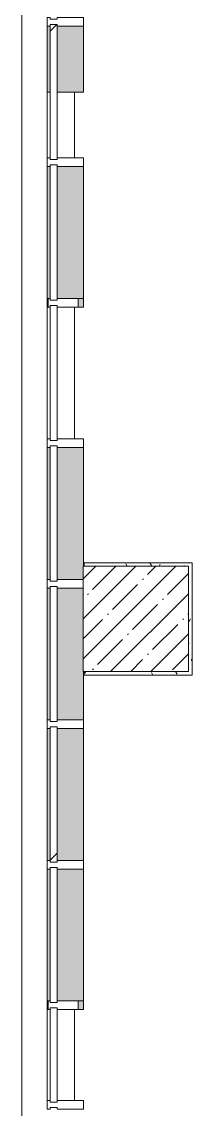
# Model space of a CAD drawing. Header units: millimetres. Extents: x -1113 to 415037, y -3642 to 354837.
# Drawn here: x 152482 to 153453, y 15358 to 21550 of the extents above; entities that cross this region are included whole.
import ezdxf

# ---------------------------------------------------------------- set-up
doc = ezdxf.new("R2010")
doc.units = ezdxf.units.MM
for name, color, linetype, lineweight in [('A-GLAZ-CURT', 7, 'Continuous', 9), ('A-GLAZ-CURT-1', 7, 'Continuous', 5), ('A-GLAZ-CURT-2', 7, 'Continuous', 20), ('A-GLAZ-CWMG', 7, 'Continuous', 9), ('A-GLAZ-CWMG-1', 7, 'Continuous', 20), ('I-WALL', 7, 'Continuous', 5), ('S-COLS', 7, 'Continuous', 9), ('S-COLS-1', 7, 'Continuous', 5), ('Оси', 7, 'Continuous', 9)]:
    doc.layers.add(name, color=color, linetype=linetype, lineweight=lineweight)
doc.layers.add('A-WALL-1', color=9, linetype='Continuous', lineweight=5, true_color=0x808080)
doc.layers.add('A-WALL-FNSH-1', color=9, linetype='Continuous', lineweight=5, true_color=0x808080)
pattern_1 = [(0, (148772.123, -1e-08), (243.84, 60.96), [20.117, -162.763, 20.117, -162.763, -975.36]), (0, (148772.123, -1e-08), (243.84, 60.96), [-365.76, 20.117, -345.643, 20.117, -162.763, -426.72]), (0, (148772.123, -1e-08), (243.84, 60.96), [-914.4, 20.117, -101.803, 20.117, -284.683]), (120, (148863.563, 30.48), (-174.7129, 180.69163), [20.117, -162.763, 20.117, -162.763, -975.36]), (120, (148863.563, 30.48), (-174.7129, 180.69163), [-365.76, 20.117, -345.643, 20.117, -162.763, -426.72]), (120, (148863.563, 30.48), (-174.7129, 180.69163), [-914.4, 20.117, -101.803, 20.117, -284.683]), (240, (148894.043, 152.4), (-69.1271, -241.65163), [20.117, -162.763, 20.117, -162.763, -975.36]), (240, (148894.043, 152.4), (-69.1271, -241.65163), [-365.76, 20.117, -345.643, 20.117, -162.763, -426.72]), (240, (148894.043, 152.4), (-69.1271, -241.65163), [-914.4, 20.117, -101.803, 20.117, -284.683])]

# ---------------------------------------------------------------- blocks, each defined once
blk = doc.blocks.new('Системная панель - Стекло - 40мм-22858442-Объем проектирования 2 этажа')
at = {"layer": 'A-GLAZ-CURT-1'}
h = blk.add_hatch(dxfattribs=at)
h.set_pattern_fill('FP_198', color=256, style=0, pattern_type=2)
h.set_pattern_definition([(135, (19350.1, -4071.1), (-565.685, -565.685), [400, -1200]), (135, (19550.1, -4471.1), (-565.685, -565.685), [1200, -400]), (135, (19750.1, -3671.1), (-565.685, -565.685), [400, -1200])])
h.paths.add_polyline_path([(385, 40), (-385, 40), (-385, 0), (385, 0)])
at = {"layer": 'A-GLAZ-CURT-2'}
for p, q in [((385, 40), (-385, 40)), ((-385, 40), (-385, 0)), ((-385, 0), (385, 0)), ((385, 0), (385, 40))]:
    blk.add_line(p, q, dxfattribs=at)
blk = doc.blocks.new('Системная панель - Стекло - 40мм-23190197-Объем проектирования 2 этажа')
at = {"layer": 'A-GLAZ-CURT-2'}
for p, q in [((268.5, 40), (-268.5, 40)), ((-268.5, 40), (-268.5, 0)), ((-268.5, 0), (268.5, 0)), ((268.5, 0), (268.5, 40))]:
    blk.add_line(p, q, dxfattribs=at)
blk = doc.blocks.new('Прямоугольный импост - Импост структурный с накладкой - 190мм-22858300-Объем проектирования 2 этажа')
at = {"layer": 'A-GLAZ-CWMG-1'}
for p, q in [((-50, 0), (-50, 17)), ((-50, 17), (0, 17)), ((-40, 0), (-50, 0)), ((-40, -40), (-40, 0)), ((0, 0), (-10, 0)), ((-10, 0), (-10, -40)), ((0, 17), (0, 0)), ((-50, -190), (-50, -40)), ((-50, -40), (-40, -40)), ((-10, -40), (0, -40)), ((0, -40), (0, -190)), ((0, -190), (-50, -190))]:
    blk.add_line(p, q, dxfattribs=at)
blk = doc.blocks.new('Прямоугольный импост - Импост структурный с накладкой - 190мм-23186008-Объем проектирования 2 этажа')
at = {"layer": 'A-GLAZ-CWMG'}
for points in [[(3871.1, 19975.1), (3871.1, 20725.1), (3854.1, 20725.1), (3854.1, 19975.1), (3861.1, 19975.1)], [(3911.1, 19975.1), (4061.1, 19975.1), (4061.1, 20725.1), (3911.1, 20725.1), (3911.1, 20080)]]:
    blk.add_hatch(color=256, dxfattribs=at).paths.add_polyline_path(points)
for p, q in [((3854.1, 20725.1), (3854.1, 19975.1)), ((4061.1, 20725.1), (4061.1, 19975.1)), ((3861.1, 19975.1), (3854.1, 19975.1)), ((4061.1, 19975.1), (4031.1, 19975.1))]:
    blk.add_line(p, q, dxfattribs=at)
blk = doc.blocks.new('Прямоугольный импост - Импост структурный с накладкой - 160мм-23190189-Объем проектирования 2 этажа')
at = {"layer": 'A-GLAZ-CWMG'}
for p, q in [((3854.1, 15925.1), (3861.1, 15925.1)), ((3854.1, 15925.1), (3854.1, 15408.1)), ((4011.1, 15925.1), (4011.1, 15408.1))]:
    blk.add_line(p, q, dxfattribs=at)
blk = doc.blocks.new('Системная панель - Стекло - 40мм-V376-Объем проектирования 2 этажа')
at = {"layer": 'A-GLAZ-CURT-1'}
h = blk.add_hatch(dxfattribs=at)
h.set_pattern_fill('FP_203', color=256, style=0, pattern_type=2)
h.set_pattern_definition([(135, (16150.1, -4071.1), (-565.685, -565.685), [400, -1200]), (135, (16350.1, -4471.1), (-565.685, -565.685), [1200, -400]), (135, (16550.1, -3671.1), (-565.685, -565.685), [400, -1200])])
h.paths.add_polyline_path([(385, 40), (-385, 40), (-385, 0), (385, 0)])
at = {"layer": 'A-GLAZ-CURT-2'}
for p, q in [((385, 40), (-385, 40)), ((-385, 40), (-385, 0)), ((-385, 0), (385, 0)), ((385, 0), (385, 40))]:
    blk.add_line(p, q, dxfattribs=at)
blk = doc.blocks.new('Прямоугольный импост - Импост структурный с накладкой - 190мм-22856798-Объем проектирования 2 этажа')
at = {"layer": 'A-GLAZ-CWMG-1'}
for p, q in [((-25, 0), (-25, 17)), ((-25, 17), (25, 17)), ((-15, 0), (-25, 0)), ((-15, -40), (-15, 0)), ((25, 0), (15, 0)), ((15, 0), (15, -40)), ((25, 17), (25, 0)), ((-25, -190), (-25, -40)), ((-25, -40), (-15, -40)), ((15, -40), (25, -40)), ((25, -40), (25, -190)), ((25, -190), (-25, -190))]:
    blk.add_line(p, q, dxfattribs=at)
blk = doc.blocks.new('Системная панель - Стекло - 40мм-22861488-Объем проектирования 2 этажа')
at = {"layer": 'A-GLAZ-CURT-1'}
h = blk.add_hatch(dxfattribs=at)
h.set_pattern_fill('FP_128', color=256, style=0, pattern_type=2)
h.set_pattern_definition([(135, (20950.1, -4071.1), (-565.685, -565.685), [400, -1200]), (135, (21150.1, -4471.1), (-565.685, -565.685), [1200, -400]), (135, (21350.1, -3671.1), (-565.685, -565.685), [400, -1200])])
h.paths.add_polyline_path([(385, 0), (385, 40), (-385, 40), (-385, 0), (44.6, 0)])
at = {"layer": 'A-GLAZ-CURT-2'}
for p, q in [((385, 40), (-385, 40)), ((-385, 40), (-385, 0)), ((-385, 0), (385, 0)), ((385, 0), (385, 40))]:
    blk.add_line(p, q, dxfattribs=at)
blk = doc.blocks.new('Прямоугольный импост - Импост структурный с накладкой - 190мм-23998948-Объем проектирования 2 этажа')
at = {"layer": 'A-GLAZ-CWMG'}
for points in [[(3854.1, 21150.1), (3871.1, 21150.1), (3871.1, 21525.1), (3854.1, 21525.1)], [(4060, 21150.1), (4061.1, 21150.1), (4060, 21525.1), (3911.1, 21525.1), (3911.1, 21150.1)]]:
    blk.add_hatch(color=256, dxfattribs=at).paths.add_polyline_path(points)
for p, q in [((3854.1, 21525.1), (3854.1, 21150.1)), ((4061.1, 21525.1), (4061.1, 21150.1)), ((3871.1, 21150.1), (3854.1, 21150.1)), ((4061.1, 21150.1), (3911.1, 21150.1))]:
    blk.add_line(p, q, dxfattribs=at)
blk = doc.blocks.new('Прямоугольный импост - Импост структурный с накладкой - 160мм-V377-Объем проектирования 2 этажа')
at = {"layer": 'A-GLAZ-CWMG'}
for p, q in [((3854.1, 19925.1), (3861.1, 19925.1)), ((3854.1, 19925.1), (3854.1, 19175.1)), ((4011.1, 19925.1), (4011.1, 19175.1))]:
    blk.add_line(p, q, dxfattribs=at)
blk = doc.blocks.new('Системная панель - Стекло - 40мм-V400-Объем проектирования 2 этажа')
at = {"layer": 'A-GLAZ-CURT-2'}
for p, q in [((385, 40), (-385, 40)), ((-385, 40), (-385, 0)), ((-385, 0), (385, 0)), ((385, 0), (385, 40))]:
    blk.add_line(p, q, dxfattribs=at)
blk = doc.blocks.new('Прямоугольный импост - Импост структурный с накладкой - 160мм-23998949-Объем проектирования 2 этажа')
at = {"layer": 'A-GLAZ-CWMG'}
for p, q in [((3854.1, 21150.1), (3871.1, 21150.1)), ((3854.1, 21150.1), (3854.1, 20775.1)), ((3911.1, 21150.1), (4011.1, 21150.1)), ((4011.1, 21150.1), (4011.1, 20775.1))]:
    blk.add_line(p, q, dxfattribs=at)
blk = doc.blocks.new('BSC_Колонна _Прямоугольная - 600х600-17858062-Объем проектирования 2 этажа')
at = {"layer": 'S-COLS-1'}
h = blk.add_hatch(dxfattribs=at)
h.set_pattern_fill('FP_153', color=256, style=0, pattern_type=2)
h.set_pattern_definition([(45, (-4360, -18150), (-114.0493, 114.0493), []), (45, (-4245.95, -18150), (-114.0493, 114.0493), [201.612, -40.322, 6.706, -33.617])])
h.paths.add_polyline_path([(300, -300), (300, 300), (-300, 300), (-300, -300)])
for p, q in [((300, 300), (-300, 300)), ((-300, 300), (-300, -300)), ((300, -300), (300, 300)), ((-300, -300), (300, -300))]:
    blk.add_line(p, q, dxfattribs=at)
blk = doc.blocks.new('Прямоугольный импост - Импост структурный с накладкой - 170мм-23998904-Объем проектирования 2 этажа')
at = {"layer": 'A-GLAZ-CWMG-1'}
for p, q in [((-25, 0), (-25, 10)), ((-25, 10), (25, 10)), ((-15, 0), (-25, 0)), ((-15, -40), (-15, 0)), ((25, 0), (15, 0)), ((15, 0), (15, -40)), ((25, 10), (25, 0)), ((-25, -160), (-25, -40)), ((-25, -40), (-15, -40)), ((15, -40), (25, -40)), ((25, -40), (25, -160)), ((25, -160), (-25, -160))]:
    blk.add_line(p, q, dxfattribs=at)
blk = doc.blocks.new('Системная панель - Стекло - 40мм-23933787-Объем проектирования 2 этажа')
at = {"layer": 'A-GLAZ-CURT-2'}
for p, q in [((385, 40), (-385, 40)), ((-385, 40), (-385, 0)), ((-385, 0), (385, 0)), ((385, 0), (385, 40))]:
    blk.add_line(p, q, dxfattribs=at)
blk = doc.blocks.new('Прямоугольный импост - Импост структурный с накладкой - 190мм-23933782-Объем проектирования 2 этажа')
at = {"layer": 'A-GLAZ-CWMG'}
for points in [[(3854.1, 17750.1), (3871.1, 17750.1), (3871.1, 18325.1), (3854.1, 18325.1)], [(3911.1, 17750.1), (4061.1, 17750.1), (4060, 18325.1), (3911.1, 18325.1)]]:
    blk.add_hatch(color=256, dxfattribs=at).paths.add_polyline_path(points)
for p, q in [((3854.1, 18325.1), (3854.1, 17750.1)), ((4061.1, 17850), (4061.1, 17750.1))]:
    blk.add_line(p, q, dxfattribs=at)
blk = doc.blocks.new('Прямоугольный импост - Импост структурный с накладкой - 190мм-V429-Объем проектирования 2 этажа')
at = {"layer": 'A-GLAZ-CWMG-1'}
for p, q in [((-25, 0), (-25, 17)), ((-25, 17), (25, 17)), ((-15, 0), (-25, 0)), ((-15, -40), (-15, 0)), ((25, 0), (15, 0)), ((15, 0), (15, -40)), ((25, 17), (25, 0)), ((-25, -188.9), (-25, -40)), ((-25, -40), (-15, -40)), ((15, -40), (25, -40)), ((25, -40), (25, -188.9))]:
    blk.add_line(p, q, dxfattribs=at)
blk = doc.blocks.new('Прямоугольный импост - Импост структурный с накладкой - 190мм-23933784-Объем проектирования 2 этажа')
at = {"layer": 'A-GLAZ-CWMG'}
for points in [[(3871.1, 17575.1), (3871.1, 17750.1), (3854.1, 17750.1), (3854.1, 17575.1)], [(4061.1, 17575.1), (4060, 17750.1), (3911.1, 17750.1), (3911.1, 17575.1), (4060, 17575.1)]]:
    blk.add_hatch(color=256, dxfattribs=at).paths.add_polyline_path(points)
for p, q in [((3854.1, 17750.1), (3854.1, 17575.1)), ((4061.1, 17750.1), (4061.1, 17575.1))]:
    blk.add_line(p, q, dxfattribs=at)
blk = doc.blocks.new('Прямоугольный импост - Импост структурный с накладкой - 190мм-23933747-Объем проектирования 2 этажа')
at = {"layer": 'A-GLAZ-CWMG'}
for points in [[(3854.1, 18375.1), (3871.1, 18375.1), (3871.1, 18950.1), (3854.1, 18950.1)], [(4060, 18375.1), (4060, 18950.1), (3911.1, 18950.1), (3911.1, 18375.1)]]:
    blk.add_hatch(color=256, dxfattribs=at).paths.add_polyline_path(points)
for p, q in [((3854.1, 18950.1), (3854.1, 18375.1)), ((4061.1, 18950.1), (4061.1, 18450))]:
    blk.add_line(p, q, dxfattribs=at)
blk = doc.blocks.new('Системная панель - Стекло - 40мм-V443-Объем проектирования 2 этажа')
at = {"layer": 'A-GLAZ-CURT-1'}
h = blk.add_hatch(dxfattribs=at)
h.set_pattern_fill('FP_212', color=256, style=0, pattern_type=2)
h.set_pattern_definition([(135, (16950.1, -4071.1), (-565.685, -565.685), [400, -1200]), (135, (17150.1, -4471.1), (-565.685, -565.685), [1200, -400]), (135, (17350.1, -3671.1), (-565.685, -565.685), [400, -1200])])
h.paths.add_polyline_path([(385, 0), (385, 40), (-385, 40), (-385, 0), (375, 0)])
at = {"layer": 'A-GLAZ-CURT-2'}
for p, q in [((385, 40), (-385, 40)), ((-385, 40), (-385, 0)), ((-385, 0), (385, 0)), ((385, 0), (385, 40))]:
    blk.add_line(p, q, dxfattribs=at)
blk = doc.blocks.new('Прямоугольный импост - Импост структурный с накладкой - 190мм-V337-Объем проектирования 2 этажа')
at = {"layer": 'A-GLAZ-CWMG'}
for points in [[(3854.1, 24775.1), (3871.1, 24775.1), (3871.1, 25525.1), (3854.1, 25525.1), (3854.1, 25207.8)], [(4061.1, 24775.1), (4061.1, 25525.1), (3911.1, 25525.1), (3911.1, 24775.1)]]:
    blk.add_hatch(color=256, dxfattribs=at).paths.add_polyline_path(points)
for p, q in [((3854.1, 25525.1), (3854.1, 24775.1)), ((4061.1, 25525.1), (4061.1, 24775.1))]:
    blk.add_line(p, q, dxfattribs=at)
blk = doc.blocks.new('Системная панель - Стекло - 40мм-23933750-Объем проектирования 2 этажа')
at = {"layer": 'A-GLAZ-CURT-1'}
h = blk.add_hatch(dxfattribs=at)
h.set_pattern_fill('FP_213', color=256, style=0, pattern_type=2)
h.set_pattern_definition([(135, (18550.1, -4071.1), (-565.685, -565.685), [400, -1200]), (135, (18750.1, -4471.1), (-565.685, -565.685), [1200, -400]), (135, (18950.1, -3671.1), (-565.685, -565.685), [400, -1200])])
h.paths.add_polyline_path([(385, 40), (-385, 40), (-385, 0), (385, 0)])
at = {"layer": 'A-GLAZ-CURT-2'}
for p, q in [((385, 40), (-385, 40)), ((-385, 40), (-385, 0)), ((-385, 0), (385, 0)), ((385, 0), (385, 40))]:
    blk.add_line(p, q, dxfattribs=at)
blk = doc.blocks.new('Прямоугольный импост - Импост структурный с накладкой - 190мм-23933749-Объем проектирования 2 этажа')
at = {"layer": 'A-GLAZ-CWMG'}
for points in [[(3871.1, 18950.1), (3871.1, 19125.1), (3854.1, 19125.1), (3854.1, 18950.1)], [(4061.1, 18950.1), (4061.1, 19125.1), (3911.1, 19125.1), (3911.1, 18950.1), (4060, 18950.1)]]:
    blk.add_hatch(color=256, dxfattribs=at).paths.add_polyline_path(points)
for p, q in [((3854.1, 19125.1), (3854.1, 18950.1)), ((4061.1, 19125.1), (4061.1, 18950.1))]:
    blk.add_line(p, q, dxfattribs=at)
blk = doc.blocks.new('Прямоугольный импост - Импост структурный с накладкой - 190мм-23998909-Объем проектирования 2 этажа')
at = {"layer": 'A-GLAZ-CWMG'}
h = blk.add_hatch(color=256, dxfattribs=at)
h.paths.add_polyline_path([(25, 17), (25, 10), (-25, 10), (-25, 17), (15, 17)])
h.paths.add_polyline_path([(25, -160), (25, -190), (-25, -190), (-23, -160), (23, -160)])
for p, q in [((-25, 17), (25, 17)), ((25, -160), (25, -190)), ((25, -190), (-25, -190))]:
    blk.add_line(p, q, dxfattribs=at)

msp = doc.modelspace()

# ---------------------------------------------------------------- hatches: boundary and pattern name
at = {"layer": 'I-WALL'}
h = msp.add_hatch(dxfattribs=at)
h.set_pattern_fill('FP_191', color=256, style=0, pattern_type=2)
h.set_pattern_definition(pattern_1)
h.paths.add_polyline_path([(153432.1, 18450), (153432.1, 18469.2), (152838.3, 18470.3), (152838.2, 18450.3), (153010.3, 18450)])
h = msp.add_hatch(dxfattribs=at)
h.set_pattern_fill('FP_191', color=256, style=0, pattern_type=2)
h.set_pattern_definition(pattern_1)
h.paths.add_polyline_path([(153452.1, 17850), (153452.1, 18469.2), (153432.1, 18469.2), (153432.1, 17850)])
h = msp.add_hatch(dxfattribs=at)
h.set_pattern_fill('FP_191', color=256, style=0, pattern_type=2)
h.set_pattern_definition(pattern_1)
h.paths.add_polyline_path([(153432.1, 17830), (153452.1, 17830), (153452.1, 17850), (152836.9, 17850), (152836.9, 17830)])

# ---------------------------------------------------------------- linework, layer by layer
at = {"layer": 'A-WALL-1'}
for p, q in [((152838.3, 18470.3), (152838.2, 18450.3)), ((153452.1, 18469.2), (152838.3, 18470.3)), ((152838.2, 18450.3), (153010.3, 18450)), ((152836.9, 17850), (152836.9, 17830)), ((152836.9, 17830), (153452.1, 17830))]:
    msp.add_line(p, q, dxfattribs=at)
at = {"layer": 'A-WALL-FNSH-1'}
for p, q in [((153453.1, 18470.2), (152832.1, 18470.2)), ((152832.1, 18470.2), (152832.1, 18469.2)), ((152832.1, 18469.2), (153452.1, 18469.2)), ((153452.1, 18469.2), (153452.1, 17830)), ((153453.1, 17829), (153453.1, 18470.2)), ((152836.9, 17830), (152836.9, 17829)), ((152836.9, 17829), (153453.1, 17829))]:
    msp.add_line(p, q, dxfattribs=at)
at = {"layer": 'Оси'}
msp.add_lwpolyline([(152482.1, -1906.3), (152482.1, 3093.7), (152482.1, 22398.1), (152482.1, 27398.1)], dxfattribs=at)

# ---------------------------------------------------------------- block references
at = {"layer": 'A-GLAZ-CURT', "rotation": 269.9999999999999}
for name, p in [('Системная панель - Стекло - 40мм-22861488-Объем проектирования 2 этажа', (152643.2, 21150.1)), ('Системная панель - Стекло - 40мм-V400-Объем проектирования 2 этажа', (152643.2, 20350.1)), ('Системная панель - Стекло - 40мм-22858442-Объем проектирования 2 этажа', (152643.2, 19550.1)), ('Системная панель - Стекло - 40мм-23933750-Объем проектирования 2 этажа', (152643.2, 18750.1)), ('Системная панель - Стекло - 40мм-23933787-Объем проектирования 2 этажа', (152643.2, 17950.1)), ('Системная панель - Стекло - 40мм-V443-Объем проектирования 2 этажа', (152643.2, 17150.1)), ('Системная панель - Стекло - 40мм-V376-Объем проектирования 2 этажа', (152643.2, 16350.1)), ('Системная панель - Стекло - 40мм-23190197-Объем проектирования 2 этажа', (152643.2, 15666.6))]:
    msp.add_blockref(name, p, dxfattribs=at)
at = {"layer": 'A-GLAZ-CWMG', "extrusion": (0, 0, -1), "rotation": 270.0000000000001}
for name, p in [('Прямоугольный импост - Импост структурный с накладкой - 190мм-22856798-Объем проектирования 2 этажа', (-152643.2, 21550.1)), ('Прямоугольный импост - Импост структурный с накладкой - 190мм-22856798-Объем проектирования 2 этажа', (-152643.2, 20750.1)), ('Прямоугольный импост - Импост структурный с накладкой - 190мм-23998909-Объем проектирования 2 этажа', (-152643.2, 19950.1)), ('Прямоугольный импост - Импост структурный с накладкой - 170мм-23998904-Объем проектирования 2 этажа', (-152643.2, 19950.1)), ('Прямоугольный импост - Импост структурный с накладкой - 190мм-22856798-Объем проектирования 2 этажа', (-152643.2, 19150.1)), ('Прямоугольный импост - Импост структурный с накладкой - 190мм-V429-Объем проектирования 2 этажа', (-152643.2, 18350.1)), ('Прямоугольный импост - Импост структурный с накладкой - 190мм-22856798-Объем проектирования 2 этажа', (-152643.2, 17550.1)), ('Прямоугольный импост - Импост структурный с накладкой - 190мм-22856798-Объем проектирования 2 этажа', (-152643.2, 16750.1)), ('Прямоугольный импост - Импост структурный с накладкой - 190мм-23998909-Объем проектирования 2 этажа', (-152643.2, 15950.1)), ('Прямоугольный импост - Импост структурный с накладкой - 170мм-23998904-Объем проектирования 2 этажа', (-152643.2, 15950.1)), ('Прямоугольный импост - Импост структурный с накладкой - 190мм-22858300-Объем проектирования 2 этажа', (-152643.2, 15358.1))]:
    msp.add_blockref(name, p, dxfattribs=at)
at = {"layer": 'A-GLAZ-CWMG'}
for name, p in [('Прямоугольный импост - Импост структурный с накладкой - 190мм-23998948-Объем проектирования 2 этажа', (148772.1, 0)), ('Прямоугольный импост - Импост структурный с накладкой - 160мм-23998949-Объем проектирования 2 этажа', (148772.1, 0)), ('Прямоугольный импост - Импост структурный с накладкой - 190мм-23186008-Объем проектирования 2 этажа', (148772.1, 0)), ('Прямоугольный импост - Импост структурный с накладкой - 160мм-V377-Объем проектирования 2 этажа', (148772.1, 0)), ('Прямоугольный импост - Импост структурный с накладкой - 190мм-23933749-Объем проектирования 2 этажа', (148772.1, 0)), ('Прямоугольный импост - Импост структурный с накладкой - 190мм-23933747-Объем проектирования 2 этажа', (148772.1, 0)), ('Прямоугольный импост - Импост структурный с накладкой - 190мм-23933782-Объем проектирования 2 этажа', (148772.1, 0)), ('Прямоугольный импост - Импост структурный с накладкой - 190мм-23933784-Объем проектирования 2 этажа', (148772.1, 0)), ('Прямоугольный импост - Импост структурный с накладкой - 190мм-V337-Объем проектирования 2 этажа', (148772.1, -8000)), ('Прямоугольный импост - Импост структурный с накладкой - 190мм-23186008-Объем проектирования 2 этажа', (148772.1, -4000)), ('Прямоугольный импост - Импост структурный с накладкой - 160мм-23190189-Объем проектирования 2 этажа', (148772.1, 0))]:
    msp.add_blockref(name, p, dxfattribs=at)
at = {"layer": 'S-COLS'}
msp.add_blockref('BSC_Колонна _Прямоугольная - 600х600-17858062-Объем проектирования 2 этажа', (153132.1, 18150), dxfattribs=at)

doc.saveas('drawing.dxf')
